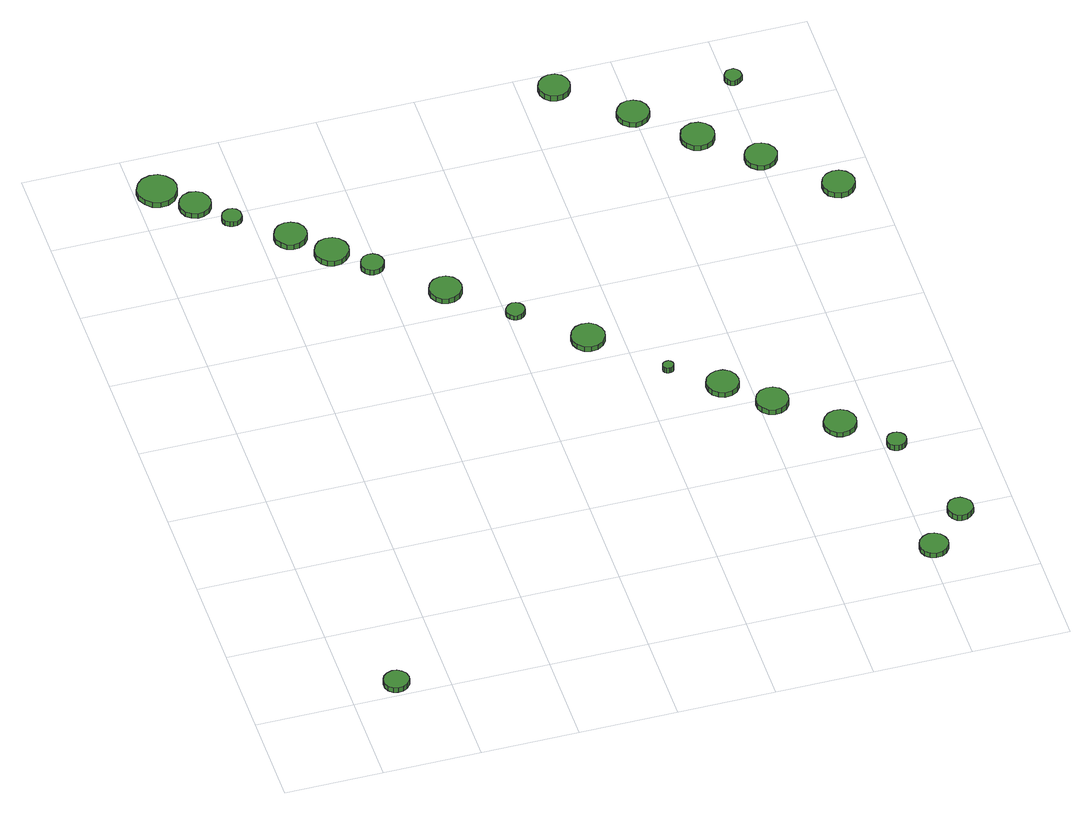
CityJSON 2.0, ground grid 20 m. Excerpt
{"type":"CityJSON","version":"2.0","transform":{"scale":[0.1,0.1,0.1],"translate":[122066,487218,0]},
"CityObjects":{
"tree1":{"type":"SolitaryVegetationObject","attributes":{"function":"something"},"geometry":[{"type":"MultiSurface","lod":"1","boundaries":[[[0,1,2,3,4,5,6,7,8,9,10,11,12,13,14]],[[15,16,17,18,19,20,21,22,23,24,25,26,27,28,29]],[[0,29,28,1]],[[1,28,27,2]],[[2,27,26,3]],[[3,26,25,4]],[[4,25,24,5]],[[5,24,23,6]],[[6,23,22,7]],[[7,22,21,8]],[[8,21,20,9]],[[9,20,19,10]],[[10,19,18,11]],[[11,18,17,12]],[[12,17,16,13]],[[13,16,15,14]],[[14,15,29,0]]]}]},
"tree2":{"type":"SolitaryVegetationObject","attributes":{"function":"something"},"geometry":[{"type":"MultiSurface","lod":"1","boundaries":[[[30,31,32,33,34,35,36,37,38,39,40,41,42,43,44]],[[45,46,47,48,49,50,51,52,53,54,55,56,57,58,59]],[[30,59,58,31]],[[31,58,57,32]],[[32,57,56,33]],[[33,56,55,34]],[[34,55,54,35]],[[35,54,53,36]],[[36,53,52,37]],[[37,52,51,38]],[[38,51,50,39]],[[39,50,49,40]],[[40,49,48,41]],[[41,48,47,42]],[[42,47,46,43]],[[43,46,45,44]],[[44,45,59,30]]]}]},
"tree3":{"type":"SolitaryVegetationObject","attributes":{"function":"something"},"geometry":[{"type":"MultiSurface","lod":"1","boundaries":[[[60,61,62,63,64,65,66,67,68,69,70,71,72,73,74]],[[75,76,77,78,79,80,81,82,83,84,85,86,87,88,89]],[[60,89,88,61]],[[61,88,87,62]],[[62,87,86,63]],[[63,86,85,64]],[[64,85,84,65]],[[65,84,83,66]],[[66,83,82,67]],[[67,82,81,68]],[[68,81,80,69]],[[69,80,79,70]],[[70,79,78,71]],[[71,78,77,72]],[[72,77,76,73]],[[73,76,75,74]],[[74,75,89,60]]]}]},
"tree4":{"type":"SolitaryVegetationObject","attributes":{"function":"something"},"geometry":[{"type":"MultiSurface","lod":"1","boundaries":[[[90,91,92,93,94,95,96,97,98,99,100,101,102,103,104]],[[105,106,107,108,109,110,111,112,113,114,115,116,117,118,119]],[[90,119,118,91]],[[91,118,117,92]],[[92,117,116,93]],[[93,116,115,94]],[[94,115,114,95]],[[95,114,113,96]],[[96,113,112,97]],[[97,112,111,98]],[[98,111,110,99]],[[99,110,109,100]],[[100,109,108,101]],[[101,108,107,102]],[[102,107,106,103]],[[103,106,105,104]],[[104,105,119,90]]]}]},
"tree5":{"type":"SolitaryVegetationObject","attributes":{"function":"something"},"geometry":[{"type":"MultiSurface","lod":"1","boundaries":[[[120,121,122,123,124,125,126,127,128,129,130,131,132,133,134]],[[135,136,137,138,139,140,141,142,143,144,145,146,147,148,149]],[[120,149,148,121]],[[121,148,147,122]],[[122,147,146,123]],[[123,146,145,124]],[[124,145,144,125]],[[125,144,143,126]],[[126,143,142,127]],[[127,142,141,128]],[[128,141,140,129]],[[129,140,139,130]],[[130,139,138,131]],[[131,138,137,132]],[[132,137,136,133]],[[133,136,135,134]],[[134,135,149,120]]]}]},
"tree6":{"type":"SolitaryVegetationObject","attributes":{"function":"something"},"geometry":[{"type":"MultiSurface","lod":"1","boundaries":[[[150,151,152,153,154,155,156,157,158,159,160,161,162,163,164]],[[165,166,167,168,169,170,171,172,173,174,175,176,177,178,179]],[[150,179,178,151]],[[151,178,177,152]],[[152,177,176,153]],[[153,176,175,154]],[[154,175,174,155]],[[155,174,173,156]],[[156,173,172,157]],[[157,172,171,158]],[[158,171,170,159]],[[159,170,169,160]],[[160,169,168,161]],[[161,168,167,162]],[[162,167,166,163]],[[163,166,165,164]],[[164,165,179,150]]]}]},
"tree7":{"type":"SolitaryVegetationObject","attributes":{"function":"something"},"geometry":[{"type":"MultiSurface","lod":"1","boundaries":[[[180,181,182,183,184,185,186,187,188,189,190,191,192,193,194]],[[195,196,197,198,199,200,201,202,203,204,205,206,207,208,209]],[[180,209,208,181]],[[181,208,207,182]],[[182,207,206,183]],[[183,206,205,184]],[[184,205,204,185]],[[185,204,203,186]],[[186,203,202,187]],[[187,202,201,188]],[[188,201,200,189]],[[189,200,199,190]],[[190,199,198,191]],[[191,198,197,192]],[[192,197,196,193]],[[193,196,195,194]],[[194,195,209,180]]]}]},
"tree8":{"type":"SolitaryVegetationObject","attributes":{"function":"something"},"geometry":[{"type":"MultiSurface","lod":"1","boundaries":[[[210,211,212,213,214,215,216,217,218,219,220,221,222,223,224]],[[225,226,227,228,229,230,231,232,233,234,235,236,237,238,239]],[[210,239,238,211]],[[211,238,237,212]],[[212,237,236,213]],[[213,236,235,214]],[[214,235,234,215]],[[215,234,233,216]],[[216,233,232,217]],[[217,232,231,218]],[[218,231,230,219]],[[219,230,229,220]],[[220,229,228,221]],[[221,228,227,222]],[[222,227,226,223]],[[223,226,225,224]],[[224,225,239,210]]]}]},
"tree9":{"type":"SolitaryVegetationObject","attributes":{"function":"something"},"geometry":[{"type":"MultiSurface","lod":"1","boundaries":[[[240,241,242,243,244,245,246,247,248,249,250,251,252,253,254]],[[255,256,257,258,259,260,261,262,263,264,265,266,267,268,269]],[[240,269,268,241]],[[241,268,267,242]],[[242,267,266,243]],[[243,266,265,244]],[[244,265,264,245]],[[245,264,263,246]],[[246,263,262,247]],[[247,262,261,248]],[[248,261,260,249]],[[249,260,259,250]],[[250,259,258,251]],[[251,258,257,252]],[[252,257,256,253]],[[253,256,255,254]],[[254,255,269,240]]]}]},
"tree10":{"type":"SolitaryVegetationObject","attributes":{"function":"something"},"geometry":[{"type":"MultiSurface","lod":"1","boundaries":[[[270,271,272,273,274,275,276,277,278,279,280,281,282,283,284]],[[285,286,287,288,289,290,291,292,293,294,295,296,297,298,299]],[[270,299,298,271]],[[271,298,297,272]],[[272,297,296,273]],[[273,296,295,274]],[[274,295,294,275]],[[275,294,293,276]],[[276,293,292,277]],[[277,292,291,278]],[[278,291,290,279]],[[279,290,289,280]],[[280,289,288,281]],[[281,288,287,282]],[[282,287,286,283]],[[283,286,285,284]],[[284,285,299,270]]]}]},
"tree11":{"type":"SolitaryVegetationObject","attributes":{"function":"something"},"geometry":[{"type":"MultiSurface","lod":"1","boundaries":[[[300,301,302,303,304,305,306,307,308,309,310,311,312,313,314]],[[315,316,317,318,319,320,321,322,323,324,325,326,327,328,329]],[[300,329,328,301]],[[301,328,327,302]],[[302,327,326,303]],[[303,326,325,304]],[[304,325,324,305]],[[305,324,323,306]],[[306,323,322,307]],[[307,322,321,308]],[[308,321,320,309]],[[309,320,319,310]],[[310,319,318,311]],[[311,318,317,312]],[[312,317,316,313]],[[313,316,315,314]],[[314,315,329,300]]]}]},
"tree12":{"type":"SolitaryVegetationObject","attributes":{"function":"something"},"geometry":[{"type":"MultiSurface","lod":"1","boundaries":[[[330,331,332,333,334,335,336,337,338,339,340,341,342,343,344]],[[345,346,347,348,349,350,351,352,353,354,355,356,357,358,359]],[[330,359,358,331]],[[331,358,357,332]],[[332,357,356,333]],[[333,356,355,334]],[[334,355,354,335]],[[335,354,353,336]],[[336,353,352,337]],[[337,352,351,338]],[[338,351,350,339]],[[339,350,349,340]],[[340,349,348,341]],[[341,348,347,342]],[[342,347,346,343]],[[343,346,345,344]],[[344,345,359,330]]]}]},
"tree13":{"type":"SolitaryVegetationObject","attributes":{"function":"something"},"geometry":[{"type":"MultiSurface","lod":"1","boundaries":[[[360,361,362,363,364,365,366,367,368,369,370,371,372,373,374]],[[375,376,377,378,379,380,381,382,383,384,385,386,387,388,389]],[[360,389,388,361]],[[361,388,387,362]],[[362,387,386,363]],[[363,386,385,364]],[[364,385,384,365]],[[365,384,383,366]],[[366,383,382,367]],[[367,382,381,368]],[[368,381,380,369]],[[369,380,379,370]],[[370,379,378,371]],[[371,378,377,372]],[[372,377,376,373]],[[373,376,375,374]],[[374,375,389,360]]]}]},
"tree14":{"type":"SolitaryVegetationObject","attributes":{"function":"something"},"geometry":[{"type":"MultiSurface","lod":"1","boundaries":[[[390,391,392,393,394,395,396,397,398,399,400,401,402,403,404]],[[405,406,407,408,409,410,411,412,413,414,415,416,417,418,419]],[[390,419,418,391]],[[391,418,417,392]],[[392,417,416,393]],[[393,416,415,394]],[[394,415,414,395]],[[395,414,413,396]],[[396,413,412,397]],[[397,412,411,398]],[[398,411,410,399]],[[399,410,409,400]],[[400,409,408,401]],[[401,408,407,402]],[[402,407,406,403]],[[403,406,405,404]],[[404,405,419,390]]]}]},
"tree15":{"type":"SolitaryVegetationObject","attributes":{"function":"something"},"geometry":[{"type":"MultiSurface","lod":"1","boundaries":[[[420,421,422,423,424,425,426,427,428,429,430,431,432,433,434]],[[435,436,437,438,439,440,441,442,443,444,445,446,447,448,449]],[[420,449,448,421]],[[421,448,447,422]],[[422,447,446,423]],[[423,446,445,424]],[[424,445,444,425]],[[425,444,443,426]],[[426,443,442,427]],[[427,442,441,428]],[[428,441,440,429]],[[429,440,439,430]],[[430,439,438,431]],[[431,438,437,432]],[[432,437,436,433]],[[433,436,435,434]],[[434,435,449,420]]]}]},
"tree16":{"type":"SolitaryVegetationObject","attributes":{"function":"something"},"geometry":[{"type":"MultiSurface","lod":"1","boundaries":[[[450,451,452,453,454,455,456,457,458,459,460,461,462,463,464]],[[465,466,467,468,469,470,471,472,473,474,475,476,477,478,479]],[[450,479,478,451]],[[451,478,477,452]],[[452,477,476,453]],[[453,476,475,454]],[[454,475,474,455]],[[455,474,473,456]],[[456,473,472,457]],[[457,472,471,458]],[[458,471,470,459]],[[459,470,469,460]],[[460,469,468,461]],[[461,468,467,462]],[[462,467,466,463]],[[463,466,465,464]],[[464,465,479,450]]]}]},
"tree17":{"type":"SolitaryVegetationObject","attributes":{"function":"something"},"geometry":[{"type":"MultiSurface","lod":"1","boundaries":[[[480,481,482,483,484,485,486,487,488,489,490,491,492,493,494]],[[495,496,497,498,499,500,501,502,503,504,505,506,507,508,509]],[[480,509,508,481]],[[481,508,507,482]],[[482,507,506,483]],[[483,506,505,484]],[[484,505,504,485]],[[485,504,503,486]],[[486,503,502,487]],[[487,502,501,488]],[[488,501,500,489]],[[489,500,499,490]],[[490,499,498,491]],[[491,498,497,492]],[[492,497,496,493]],[[493,496,495,494]],[[494,495,509,480]]]}]},
"tree18":{"type":"SolitaryVegetationObject","attributes":{"function":"something"},"geometry":[{"type":"MultiSurface","lod":"1","boundaries":[[[510,511,512,513,514,515,516,517,518,519,520,521,522,523,524]],[[525,526,527,528,529,530,531,532,533,534,535,536,537,538,539]],[[510,539,538,511]],[[511,538,537,512]],[[512,537,536,513]],[[513,536,535,514]],[[514,535,534,515]],[[515,534,533,516]],[[516,533,532,517]],[[517,532,531,518]],[[518,531,530,519]],[[519,530,529,520]],[[520,529,528,521]],[[521,528,527,522]],[[522,527,526,523]],[[523,526,525,524]],[[524,525,539,510]]]}]},
"tree19":{"type":"SolitaryVegetationObject","attributes":{"function":"something"},"geometry":[{"type":"MultiSurface","lod":"1","boundaries":[[[540,541,542,543,544,545,546,547,548,549,550,551,552,553,554]],[[555,556,557,558,559,560,561,562,563,564,565,566,567,568,569]],[[540,569,568,541]],[[541,568,567,542]],[[542,567,566,543]],[[543,566,565,544]],[[544,565,564,545]],[[545,564,563,546]],[[546,563,562,547]],[[547,562,561,548]],[[548,561,560,549]],[[549,560,559,550]],[[550,559,558,551]],[[551,558,557,552]],[[552,557,556,553]],[[553,556,555,554]],[[554,555,569,540]]]}]},
"tree20":{"type":"SolitaryVegetationObject","attributes":{"function":"something"},"geometry":[{"type":"MultiSurface","lod":"1","boundaries":[[[570,571,572,573,574,575,576,577,578,579,580,581,582,583,584]],[[585,586,587,588,589,590,591,592,593,594,595,596,597,598,599]],[[570,599,598,571]],[[571,598,597,572]],[[572,597,596,573]],[[573,596,595,574]],[[574,595,594,575]],[[575,594,593,576]],[[576,593,592,577]],[[577,592,591,578]],[[578,591,590,579]],[[579,590,589,580]],[[580,589,588,581]],[[581,588,587,582]],[[582,587,586,583]],[[583,586,585,584]],[[584,585,599,570]]]}]},
"tree21":{"type":"SolitaryVegetationObject","attributes":{"function":"something"},"geometry":[{"type":"MultiSurface","lod":"1","boundaries":[[[600,601,602,603,604,605,606,607,608,609,610,611,612,613,614]],[[615,616,617,618,619,620,621,622,623,624,625,626,627,628,629]],[[600,629,628,601]],[[601,628,627,602]],[[602,627,626,603]],[[603,626,625,604]],[[604,625,624,605]],[[605,624,623,606]],[[606,623,622,607]],[[607,622,621,608]],[[608,621,620,609]],[[609,620,619,610]],[[610,619,618,611]],[[611,618,617,612]],[[612,617,616,613]],[[613,616,615,614]],[[614,615,629,600]]]}]},
"tree22":{"type":"SolitaryVegetationObject","attributes":{"function":"something"},"geometry":[{"type":"MultiSurface","lod":"1","boundaries":[[[630,631,632,633,634,635,636,637,638,639,640,641,642,643,644]],[[645,646,647,648,649,650,651,652,653,654,655,656,657,658,659]],[[630,659,658,631]],[[631,658,657,632]],[[632,657,656,633]],[[633,656,655,634]],[[634,655,654,635]],[[635,654,653,636]],[[636,653,652,637]],[[637,652,651,638]],[[638,651,650,639]],[[639,650,649,640]],[[640,649,648,641]],[[641,648,647,642]],[[642,647,646,643]],[[643,646,645,644]],[[644,645,659,630]]]}]},
"tree23":{"type":"SolitaryVegetationObject","attributes":{"function":"something"},"geometry":[{"type":"MultiSurface","lod":"1","boundaries":[[[660,661,662,663,664,665,666,667,668,669,670,671,672,673,674]],[[675,676,677,678,679,680,681,682,683,684,685,686,687,688,689]],[[660,689,688,661]],[[661,688,687,662]],[[662,687,686,663]],[[663,686,685,664]],[[664,685,684,665]],[[665,684,683,666]],[[666,683,682,667]],[[667,682,681,668]],[[668,681,680,669]],[[669,680,679,670]],[[670,679,678,671]],[[671,678,677,672]],[[672,677,676,673]],[[673,676,675,674]],[[674,675,689,660]]]}]}
},
"vertices":[
[122,32,14],[120,43,14],[113,51,14],[104,57,14],[94,58,14],[83,54,14],[75,47,14],[71,38,14],[71,27,14],[75,17,14],[83,10,14],[94,7,14],[104,8,14],[113,13,14],[120,22,14],[120,22,2],[113,13,2],[104,8,2],[94,7,2],[83,10,2],[75,17,2],[71,27,2],[71,38,2],[75,47,2],[83,54,2],[94,58,2],[104,57,2],[113,51,2],[120,43,2],[122,32,2],
[84,1492,17],[80,1509,17],[70,1522,17],[56,1531,17],[39,1532,17],[23,1527,17],[11,1516,17],[4,1501,17],[4,1484,17],[11,1469,17],[23,1457,17],[39,1452,17],[56,1454,17],[70,1462,17],[80,1476,17],[80,1476,4],[70,1462,4],[56,1454,4],[39,1452,4],[23,1457,4],[11,1469,4],[4,1484,4],[4,1501,4],[11,1516,4],[23,1527,4],[39,1532,4],[56,1531,4],[70,1522,4],[80,1509,4],[84,1492,4],
[136,1435,15],[133,1448,15],[126,1459,15],[114,1466,15],[101,1467,15],[88,1463,15],[78,1454,15],[73,1442,15],[73,1429,15],[78,1416,15],[88,1408,15],[101,1403,15],[114,1405,15],[126,1411,15],[133,1422,15],[133,1422,3],[126,1411,3],[114,1405,3],[101,1403,3],[88,1408,3],[78,1416,3],[73,1429,3],[73,1442,3],[78,1454,3],[88,1463,3],[101,1467,3],[114,1466,3],[126,1459,3],[133,1448,3],[136,1435,3],
[182,1380,15],[181,1388,15],[176,1395,15],[169,1399,15],[160,1400,15],[153,1397,15],[146,1392,15],[143,1384,15],[143,1376,15],[146,1369,15],[153,1363,15],[160,1361,15],[169,1361,15],[176,1366,15],[181,1372,15],[181,1372,3],[176,1366,3],[169,1361,3],[160,1361,3],[153,1363,3],[146,1369,3],[143,1376,3],[143,1384,3],[146,1392,3],[153,1397,3],[160,1400,3],[169,1399,3],[176,1395,3],[181,1388,3],[182,1380,3],
[290,1296,17],[287,1310,17],[279,1321,17],[267,1327,17],[254,1329,17],[241,1325,17],[231,1316,17],[225,1303,17],[225,1289,17],[231,1277,17],[241,1268,17],[254,1264,17],[267,1265,17],[279,1272,17],[287,1283,17],[287,1283,4],[279,1272,4],[267,1265,4],[254,1264,4],[241,1268,4],[231,1277,4],[225,1289,4],[225,1303,4],[231,1316,4],[241,1325,4],[254,1329,4],[267,1327,4],[279,1321,4],[287,1310,4],[290,1296,4],
[356,1231,16],[353,1245,16],[344,1257,16],[332,1264,16],[318,1265,16],[304,1261,16],[294,1251,16],[288,1238,16],[288,1224,16],[294,1211,16],[304,1202,16],[318,1197,16],[332,1199,16],[344,1206,16],[353,1217,16],[353,1217,3],[344,1206,3],[332,1199,3],[318,1197,3],[304,1202,3],[294,1211,3],[288,1224,3],[288,1238,3],[294,1251,3],[304,1261,3],[318,1265,3],[332,1264,3],[344,1257,3],[353,1245,3],[356,1231,3],
[412,1175,15],[409,1185,15],[404,1193,15],[395,1198,15],[385,1199,15],[376,1196,15],[369,1189,15],[365,1180,15],[365,1170,15],[369,1161,15],[376,1155,15],[385,1152,15],[395,1153,15],[404,1158,15],[409,1166,15],[409,1166,2],[404,1158,2],[395,1153,2],[385,1152,2],[376,1155,2],[369,1161,2],[365,1170,2],[365,1180,2],[369,1189,2],[376,1196,2],[385,1199,2],[395,1198,2],[404,1193,2],[409,1185,2],[412,1175,2],
[537,1065,15],[534,1079,15],[526,1090,15],[514,1097,15],[501,1098,15],[488,1094,15],[478,1085,15],[472,1072,15],[472,1059,15],[478,1046,15],[488,1037,15],[501,1033,15],[514,1034,15],[526,1041,15],[534,1052,15],[534,1052,2],[526,1041,2],[514,1034,2],[501,1033,2],[488,1037,2],[478,1046,2],[472,1059,2],[472,1072,2],[478,1085,2],[488,1094,2],[501,1098,2],[514,1097,2],[526,1090,2],[534,1079,2],[537,1065,2],
[637,969,14],[635,977,14],[631,983,14],[624,987,14],[616,988,14],[609,985,14],[603,980,14],[599,973,14],[599,965,14],[603,958,14],[609,952,14],[616,950,14],[624,951,14],[631,955,14],[635,961,14],[635,961,2],[631,955,2],[624,951,2],[616,950,2],[609,952,2],[603,958,2],[599,965,2],[599,973,2],[603,980,2],[609,985,2],[616,988,2],[624,987,2],[631,983,2],[635,977,2],[637,969,2],
[767,858,14],[764,872,14],[756,883,14],[744,891,14],[729,892,14],[716,888,14],[705,878,14],[700,865,14],[700,851,14],[705,838,14],[716,828,14],[729,824,14],[744,825,14],[756,833,14],[764,844,14],[764,844,2],[756,833,2],[744,825,2],[729,824,2],[716,828,2],[705,838,2],[700,851,2],[700,865,2],[705,878,2],[716,888,2],[729,892,2],[744,891,2],[756,883,2],[764,872,2],[767,858,2],
[870,733,15],[869,737,15],[866,741,15],[862,743,15],[858,743,15],[853,742,15],[850,739,15],[848,735,15],[848,730,15],[850,726,15],[853,723,15],[858,722,15],[862,722,15],[866,724,15],[869,728,15],[869,728,2],[866,724,2],[862,722,2],[858,722,2],[853,723,2],[850,726,2],[848,730,2],[848,735,2],[850,739,2],[853,742,2],[858,743,2],[862,743,2],[866,741,2],[869,737,2],[870,733,2],
[980,656,15],[977,670,15],[969,681,15],[957,688,15],[943,689,15],[931,685,15],[920,676,15],[915,663,15],[915,649,15],[920,637,15],[931,628,15],[943,624,15],[957,625,15],[969,632,15],[977,643,15],[977,643,3],[969,632,3],[957,625,3],[943,624,3],[931,628,3],[920,637,3],[915,649,3],[915,663,3],[920,676,3],[931,685,3],[943,689,3],[957,688,3],[969,681,3],[977,670,3],[980,656,3],
[1059,582,15],[1056,596,15],[1048,607,15],[1036,614,15],[1023,615,15],[1010,611,15],[1000,602,15],[994,589,15],[994,575,15],[1000,563,15],[1010,554,15],[1023,550,15],[1036,551,15],[1048,558,15],[1056,569,15],[1056,569,2],[1048,558,2],[1036,551,2],[1023,550,2],[1010,554,2],[1000,563,2],[994,575,2],[994,589,2],[1000,602,2],[1010,611,2],[1023,615,2],[1036,614,2],[1048,607,2],[1056,596,2],[1059,582,2],
[1240,96,19],[1237,108,19],[1230,118,19],[1220,124,19],[1208,125,19],[1196,121,19],[1187,113,19],[1182,102,19],[1182,90,19],[1187,79,19],[1196,71,19],[1208,67,19],[1220,68,19],[1230,74,19],[1237,84,19],[1237,84,7],[1230,74,7],[1220,68,7],[1208,67,7],[1196,71,7],[1187,79,7],[1182,90,7],[1182,102,7],[1187,113,7],[1196,121,7],[1208,125,7],[1220,124,7],[1230,118,7],[1237,108,7],[1240,96,7],
[1168,484,15],[1165,497,15],[1157,508,15],[1145,515,15],[1132,516,15],[1119,512,15],[1109,503,15],[1103,491,15],[1103,477,15],[1109,464,15],[1119,455,15],[1132,451,15],[1145,452,15],[1157,459,15],[1165,470,15],[1165,470,3],[1157,459,3],[1145,452,3],[1132,451,3],[1119,455,3],[1109,464,3],[1103,477,3],[1103,491,3],[1109,503,3],[1119,512,3],[1132,516,3],[1145,515,3],[1157,508,3],[1165,497,3],[1168,484,3],
[903,1555,14],[900,1568,14],[893,1578,14],[881,1585,14],[868,1586,14],[855,1582,14],[845,1573,14],[840,1561,14],[840,1548,14],[845,1536,14],[855,1527,14],[868,1523,14],[881,1524,14],[893,1531,14],[900,1542,14],[900,1542,1],[893,1531,1],[881,1524,1],[868,1523,1],[855,1527,1],[845,1536,1],[840,1548,1],[840,1561,1],[845,1573,1],[855,1582,1],[868,1586,1],[881,1585,1],[893,1578,1],[900,1568,1],[903,1555,1],
[1315,180,20],[1313,191,20],[1306,199,20],[1297,205,20],[1286,206,20],[1276,203,20],[1268,195,20],[1264,185,20],[1264,175,20],[1268,165,20],[1276,157,20],[1286,154,20],[1297,155,20],[1306,161,20],[1313,169,20],[1313,169,7],[1306,161,7],[1297,155,7],[1286,154,7],[1276,157,7],[1268,165,7],[1264,175,7],[1264,185,7],[1268,195,7],[1276,203,7],[1286,206,7],[1297,205,7],[1306,199,7],[1313,191,7],[1315,180,7],
[1245,400,19],[1243,408,19],[1238,414,19],[1231,418,19],[1223,419,19],[1215,417,19],[1209,411,19],[1206,404,19],[1206,396,19],[1209,388,19],[1215,383,19],[1223,380,19],[1231,381,19],[1238,385,19],[1243,392,19],[1243,392,6],[1238,385,6],[1231,381,6],[1223,380,6],[1215,383,6],[1209,388,6],[1206,396,6],[1206,404,6],[1209,411,6],[1215,417,6],[1223,419,6],[1231,418,6],[1238,414,6],[1243,408,6],[1245,400,6],
[1030,1438,15],[1027,1452,15],[1019,1463,15],[1007,1469,15],[994,1471,15],[981,1467,15],[971,1457,15],[965,1445,15],[965,1431,15],[971,1419,15],[981,1410,15],[994,1405,15],[1007,1407,15],[1019,1414,15],[1027,1425,15],[1027,1425,3],[1019,1414,3],[1007,1407,3],[994,1405,3],[981,1410,3],[971,1419,3],[965,1431,3],[965,1445,3],[971,1457,3],[981,1467,3],[994,1471,3],[1007,1469,3],[1019,1463,3],[1027,1452,3],[1030,1438,3],
[1134,1341,15],[1131,1355,15],[1123,1366,15],[1111,1373,15],[1096,1375,15],[1083,1370,15],[1072,1361,15],[1067,1348,15],[1067,1334,15],[1072,1321,15],[1083,1311,15],[1096,1307,15],[1111,1308,15],[1123,1315,15],[1131,1327,15],[1131,1327,3],[1123,1315,3],[1111,1308,3],[1096,1307,3],[1083,1311,3],[1072,1321,3],[1067,1334,3],[1067,1348,3],[1072,1361,3],[1083,1370,3],[1096,1375,3],[1111,1373,3],[1123,1366,3],[1131,1355,3],[1134,1341,3],
[1235,1251,15],[1232,1264,15],[1224,1275,15],[1212,1282,15],[1199,1284,15],[1186,1279,15],[1176,1270,15],[1170,1258,15],[1170,1244,15],[1176,1232,15],[1186,1223,15],[1199,1218,15],[1212,1220,15],[1224,1227,15],[1232,1238,15],[1232,1238,3],[1224,1227,3],[1212,1220,3],[1199,1218,3],[1186,1223,3],[1176,1232,3],[1170,1244,3],[1170,1258,3],[1176,1270,3],[1186,1279,3],[1199,1284,3],[1212,1282,3],[1224,1275,3],[1232,1264,3],[1235,1251,3],
[1231,1481,16],[1230,1488,16],[1225,1494,16],[1219,1498,16],[1212,1498,16],[1205,1496,16],[1200,1491,16],[1197,1485,16],[1197,1478,16],[1200,1471,16],[1205,1466,16],[1212,1464,16],[1219,1465,16],[1225,1469,16],[1230,1474,16],[1230,1474,3],[1225,1469,3],[1219,1465,3],[1212,1464,3],[1205,1466,3],[1200,1471,3],[1197,1478,3],[1197,1485,3],[1200,1491,3],[1205,1496,3],[1212,1498,3],[1219,1498,3],[1225,1494,3],[1230,1488,3],[1231,1481,3],
[1359,1136,13],[1356,1149,13],[1348,1160,13],[1336,1167,13],[1323,1168,13],[1310,1164,13],[1299,1155,13],[1294,1142,13],[1294,1129,13],[1299,1116,13],[1310,1107,13],[1323,1103,13],[1336,1104,13],[1348,1111,13],[1356,1122,13],[1356,1122,0],[1348,1111,0],[1336,1104,0],[1323,1103,0],[1310,1107,0],[1299,1116,0],[1294,1129,0],[1294,1142,0],[1299,1155,0],[1310,1164,0],[1323,1168,0],[1336,1167,0],[1348,1160,0],[1356,1149,0],[1359,1136,0]
]}
